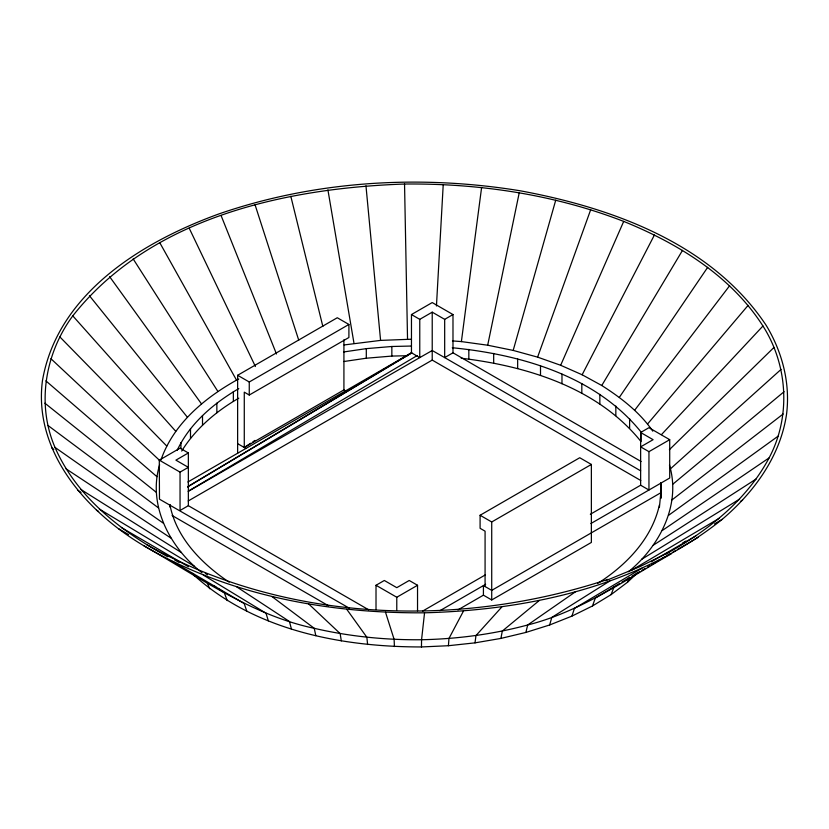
<?xml version="1.0" encoding="UTF-8"?>
<svg xmlns="http://www.w3.org/2000/svg" width="829" height="829" viewBox="0 0 829 829"><rect width="100%" height="100%" fill="white"/><g stroke="black" fill="none" stroke-linecap="round" stroke-linejoin="round"><path stroke-width="1.24" d="M188.349 505.69L188.349 452.955L175.903 460.147L188.349 467.338L180.048 472.126L180.048 510.477L188.349 505.69L368.646 609.781M237.633 453.266L237.633 375.278L337.279 317.745L348.905 324.46L348.905 337.507L249.26 395.029L244.275 392.158L244.275 447.484L245.933 448.448M237.633 443.681L244.275 447.484L343.921 389.91L343.921 339.766M376.014 609.564L376.014 585.274L384.324 580.476L396.78 587.668L409.225 580.476L417.536 585.274L417.536 610.838M641.107 461.515L452.986 352.802L452.986 314.554L432.22 302.564L411.464 314.554L411.464 352.802L187.561 486.841M452.986 314.554L444.676 319.352L432.22 312.16L419.764 319.352L419.764 357.6L188.349 491.307M444.676 319.352L444.676 357.6L640.641 470.841M485.079 586.538L485.079 531.182L480.095 528.311L480.095 515.265L579.74 457.732L591.367 464.447L591.367 542.435L491.721 599.968L483.421 595.17L457.909 609.906M591.367 464.447L491.721 521.98L491.721 599.968M590.341 514.27L640.641 485.224L640.641 432.489L648.952 427.691L669.708 439.681L669.708 478.032L590.88 523.545M640.641 432.489L653.097 439.681L640.641 446.872L648.952 451.66L648.952 490.012L640.641 485.224M191.737 573.14C252.804 630.019 340.46 646.972 421.464 646.952L421.567 639.739L424.552 612.807C529.316 610.009 638.879 586.207 722.214 519.327C754.007 492.302 780.39 456.302 786.555 414.168C790.451 383.195 782.244 351.869 766.183 325.351C711.842 243.788 612.652 207.872 520.218 190.794C420.034 174.463 315.507 180.67 219.27 213.799C142.329 241.633 57.439 293.414 42.445 380.687C33.233 451.681 86.765 512.021 143.997 545.855C198.722 576.911 251.519 615.077 314.243 628.309C349.403 636.465 385.495 640.102 421.567 639.739C457.37 638.983 493.079 634.299 527.679 624.983C580.29 611.729 625.139 580.134 671.594 553.596M167.8 556.767C121.335 531.638 76.651 497.058 55.025 447.422C36.31 404.22 45.17 353.206 72.786 315.88C150.495 217.436 285.259 188.162 404.542 184.028C479.017 183.282 554.062 194.4 623.698 221.405C677.873 243.425 730.815 275.767 762.949 326.015C787.933 365.174 791.021 416.676 769.105 457.898C747.136 499.276 709.5 529.617 669.231 552.166L665.884 554.083M201.996 572.725C170.204 547.938 147.355 505.41 159.634 464.768M628.465 571.761C659.148 546.694 681.448 505.151 669.469 465.142M436.448 305.984L443.225 184.598M421.464 646.952L448.416 645.718L448.955 638.485L463.494 611.014M659.407 507.338L661.086 490.074L660.744 483.214M452.447 340.906L461.39 341.589L481.608 187.499M448.416 645.718L475.007 642.858L475.97 635.584L501.897 606.89M475.007 642.858L500.923 638.413L502.301 631.066L539.337 600.465M461.39 341.589L487.69 345.216L519.244 192.691M500.923 638.413L525.897 632.434L527.679 624.983L575.419 591.823M487.69 345.216L513.182 350.418L555.741 200.141M525.897 632.434L549.658 624.973L551.803 617.408L609.729 581.046M659.407 504.944C651.926 538.86 626.164 565.274 597.709 583.44M549.658 624.973L571.927 616.113L574.435 608.413L641.905 568.259M513.182 350.418L537.596 357.133L590.683 209.737M571.927 616.113L592.476 605.968L595.315 598.103L619.75 583.336M592.476 605.968L611.077 594.631L614.206 586.59M611.077 594.631L627.522 582.238L629.46 577.533M160.93 460.022C173.396 424.044 204.224 398.241 236.524 380.148L238.804 379.019M537.596 357.133L560.663 365.278L623.698 221.405M177.188 450.271C189.862 423.432 213.571 403.35 238.783 388.594M560.663 365.278L582.134 374.77L654.423 234.99M652.775 431.153C639.687 412.158 621.045 397.796 601.761 385.506L682.516 250.358M619.346 397.371L707.676 267.342M181.686 451.069C195.551 428.717 216.151 411.215 238.783 398.189M634.672 410.231L729.613 285.746M647.594 423.951L748.11 305.373M661.49 434.593L762.949 326.015M669.366 449.712L773.975 347.434M627.522 582.238L637.874 572.476M670.609 468.686L781.053 369.402M672.754 484.25L784.12 391.671M672.07 499.856L783.136 414.013M668.557 515.337L778.11 436.168M662.267 530.519L769.105 457.898M244.275 447.484L250.69 443.256M252.824 441.847L254.969 440.437M653.262 545.233L756.214 478.965M740.411 501.441L742.597 500.084M605.74 580.714L639.812 566.684L669.231 552.166M641.636 559.337L739.582 499.141M682.619 543.036L685.915 541.057M714.515 523.938L722.214 519.327M187.592 486.851L411.847 352.905M188.245 491.203L417.153 355.589M630.848 570.684L719.385 518.208M621.968 582.041L629.729 577.492M631.947 576.196L639.708 571.647M641.926 570.352L645.252 568.404M647.47 567.109L649.687 565.803M651.895 564.508L655.221 562.559M657.438 561.254L659.656 559.958M661.874 558.663L665.2 556.715M667.418 555.409L669.635 554.114M672.961 552.166L675.179 550.87M677.397 549.565L698.453 537.223M651.231 561.782L695.842 535.938M237.633 375.278L249.26 381.993L348.905 324.46M349.144 608.103L159.479 499.182L159.292 460.147L180.048 448.157L188.349 452.955M187.872 481.991L411.464 352.802L419.764 357.6L432.22 350.512L444.676 357.6L452.986 352.802M188.214 500.975L432.22 360.097L640.765 480.499M376.014 585.274L396.78 597.253L417.536 585.274M648.952 451.66L669.708 439.681M422.645 611.087L485.255 574.943M439.867 610.724L485.659 584.29M661.086 497.265L660.62 483.276L660.744 492.799L491.721 590.372L483.421 585.585L483.421 595.17M607.937 579.357C458.385 628.724 285.217 622.859 146.484 544.487M344.118 344.947L380.584 340.398L411.402 339.216M343.786 351.942L366.304 348.636L391.848 346.491L411.184 346.045M343.786 361.527L366.304 358.221L391.848 356.076L407.319 355.724M143.997 545.855C228.286 595.46 327.693 613.512 424.552 612.807M452.302 347.745C521.317 354.532 595.802 376.014 641.045 432.013L641.045 441.598C597.885 387.889 527.234 366.117 461.204 358.221M582.134 374.77L601.761 385.506M411.464 314.554L419.764 319.352M343.921 389.91L345.579 390.873M480.095 515.265L491.721 521.98M159.292 460.147L180.048 472.126M172.111 515.493L328.46 605.75M174.577 559.855L179.033 562.435M121.324 527.513L188.411 566.735M172.349 561.368L244.192 603.564L246.866 611.346M118.609 528.715L128.609 534.632M205.302 573.45L207.519 574.777M99.387 509.099L194.328 566.29M96.454 510.136L98.651 511.472M203.364 575.077L266.005 613.211L268.337 620.838M80.89 489.473L181.406 552.58M77.791 490.333L81.045 492.395M236.679 586.849L289.435 621.491L291.404 628.983M66.051 468.841L171.033 538.156M213.747 585.564L215.851 586.984M219.001 589.108L224.255 592.652L227.239 600.611M55.025 447.422L163.334 523.192M51.688 447.878L53.802 449.37M229.156 582.176C201.882 563.834 176.245 538.031 169.883 504.612M47.947 425.453L158.391 507.845M271.953 596.548L314.243 628.309L315.818 635.698M44.88 403.174L156.246 492.281M45.864 380.843L156.93 476.675M50.89 358.677L159.5 460.313M308.782 604.051L340.149 633.584L341.31 640.9M59.895 336.947L166.733 446.012M72.786 315.88L175.738 431.287M89.418 295.704L187.364 417.194M109.615 276.648L201.478 403.878M346.771 609.305L366.864 637.283L367.61 644.527M133.158 258.907L217.923 391.485M159.769 242.69L236.524 380.148M189.188 228.162L255.405 366.511M193.323 573.502L194.328 575.886M221.063 215.488L276.482 353.983M207.333 582.932L209.654 588.745M255.063 204.815L298.73 340.149M385.506 612.227L394.107 639.335L394.428 646.558M290.803 196.245L322.844 326.419M327.911 189.882L353.993 343.258M365.962 185.8L380.584 340.398M660.744 492.799L660.972 497.379M661.045 498.405L660.62 483.276L660.62 492.872M404.542 184.028L407.536 339.165M629.615 418.645L629.615 428.241M615.833 406.044L615.833 415.64M599.844 394.345L599.844 403.941M581.823 383.682L581.823 393.267M561.979 374.148L561.979 383.744M540.508 365.879L540.508 375.464M517.659 358.947L517.659 368.532M493.68 353.423L493.68 363.019M468.831 349.382L468.831 358.978M432.22 312.16L432.22 360.097M396.78 597.253L396.78 610.04M391.848 346.491L391.848 356.076M366.304 348.636L366.304 358.221M249.26 381.993L249.26 395.029M233.353 391.661L233.353 401.246M216.856 403.122L216.856 412.707M202.514 415.516L202.514 425.101M190.504 428.707L190.504 438.292M180.95 442.551L180.95 448.541M169.738 504.529L169.883 507.006"/></g></svg>
